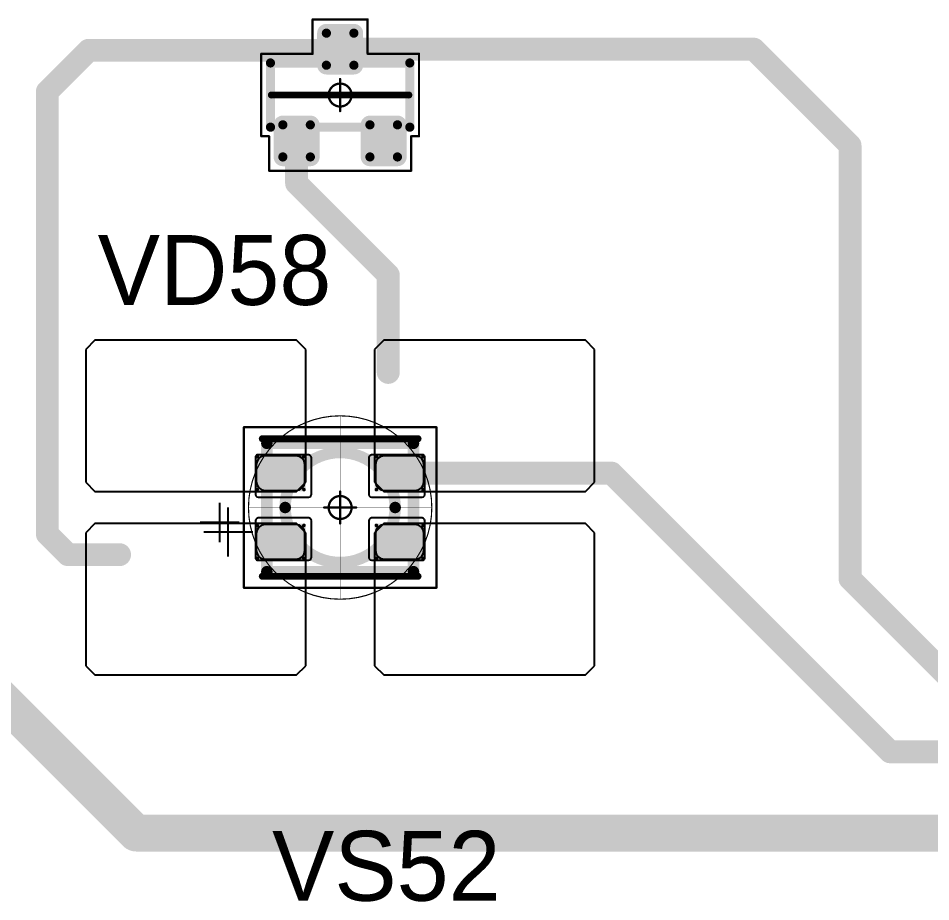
# Model space of a CAD drawing. Header units: millimetres. Extents: x 0 to 400, y 0 to 511.
# Drawn here: x 72.98 to 92.89, y 372.9 to 392.17 of the extents above; entities that cross this region are included whole.
import ezdxf

# ---------------------------------------------------------------- set-up
doc = ezdxf.new("R2010")
doc.units = ezdxf.units.MM
for name, color, linetype in [('Mechanical13', 56, 'Continuous'), ('Mechanical15', 56, 'Continuous'), ('Mechanical2', 216, 'Continuous'), ('TopLayer', 1, 'Continuous'), ('TopOverlay', 2, 'Continuous'), ('TopPaste', 8, 'Continuous'), ('TopSolder', 216, 'Continuous')]:
    doc.layers.add(name, color=color, linetype=linetype)

# ---------------------------------------------------------------- blocks, each defined once
blk = doc.blocks.new('SOT23_539')
at = {"layer": 'Mechanical13', "const_width": 0.2}
for points in [[(-0.7, 1.52), (0.7, 1.52)], [(-0.7, 1.52), (-0.7, -1.52)], [(0.7, 1.52), (0.7, -1.52)], [(-0.7, -1.52), (0.7, -1.52)]]:
    blk.add_lwpolyline(points, dxfattribs=at)
at = {"layer": 'Mechanical13', "const_width": 0.1}
for points in [[(-0.75, 1.52, 1), (-0.65, 1.52, 1)], [(-0.75, 1.52, 1), (-0.65, 1.52, 1)], [(0.65, 1.52, 1), (0.75, 1.52, 1)], [(0.65, 1.52, 1), (0.75, 1.52, 1)], [(-0.75, -1.52, 1), (-0.65, -1.52, 1)], [(-0.75, -1.52, 1), (-0.65, -1.52, 1)], [(0.65, -1.52, 1), (0.75, -1.52, 1)], [(0.65, -1.52, 1), (0.75, -1.52, 1)]]:
    blk.add_lwpolyline(points, format="xyb", close=True, dxfattribs=at)
at = {"layer": 'Mechanical15', "const_width": 0.05}
for points in [[(-0.9, 1.72), (-0.9, 1.55)], [(-0.9, 1.72), (0.9, 1.72)], [(0.9, 1.72), (0.9, 0.6)], [(-1.65, 1.55), (-1.65, -1.55)], [(-1.65, 1.55), (-0.9, 1.55)], [(0.9, 0.6), (1.65, 0.6)], [(1.65, 0.6), (1.65, -0.6)], [(0, 0.35), (0, -0.35)], [(-0.35, 0), (0.35, 0)], [(0.9, -0.6), (1.65, -0.6)], [(0.9, -0.6), (0.9, -1.72)], [(-1.65, -1.55), (-0.9, -1.55)], [(-0.9, -1.55), (-0.9, -1.72)], [(-0.9, -1.72), (0.9, -1.72)]]:
    blk.add_lwpolyline(points, dxfattribs=at)
at = {"layer": 'Mechanical15'}
for points, const_width in [([(-0.913, 1.72, 1), (-0.888, 1.72, 1)], 0.025), ([(-0.913, 1.72, 1), (-0.888, 1.72, 1)], 0.025), ([(0.888, 1.72, 1), (0.913, 1.72, 1)], 0.025), ([(0.888, 1.72, 1), (0.913, 1.72, 1)], 0.025), ([(-1.662, 1.55, 1), (-1.637, 1.55, 1)], 0.025), ([(-1.662, 1.55, 1), (-1.637, 1.55, 1)], 0.025), ([(-0.913, 1.55, 1), (-0.888, 1.55, 1)], 0.025), ([(-0.913, 1.55, 1), (-0.888, 1.55, 1)], 0.025), ([(0.888, 0.6, 1), (0.913, 0.6, 1)], 0.025), ([(0.888, 0.6, 1), (0.913, 0.6, 1)], 0.025), ([(1.637, 0.6, 1), (1.662, 0.6, 1)], 0.025), ([(1.637, 0.6, 1), (1.662, 0.6, 1)], 0.025), ([(0.25, 0, 1), (-0.25, 0, 1)], 0.05), ([(-0.012, 0.35, 1), (0.012, 0.35, 1)], 0.025), ([(-0.362, 0, 1), (-0.337, 0, 1)], 0.025), ([(-0.262, 0, 1), (-0.238, 0, 1)], 0.025), ([(0.238, 0, 1), (0.262, 0, 1)], 0.025), ([(0.337, 0, 1), (0.362, 0, 1)], 0.025), ([(-0.012, -0.35, 1), (0.012, -0.35, 1)], 0.025), ([(0.888, -0.6, 1), (0.913, -0.6, 1)], 0.025), ([(0.888, -0.6, 1), (0.913, -0.6, 1)], 0.025), ([(1.637, -0.6, 1), (1.662, -0.6, 1)], 0.025), ([(1.637, -0.6, 1), (1.662, -0.6, 1)], 0.025), ([(-1.662, -1.55, 1), (-1.637, -1.55, 1)], 0.025), ([(-1.662, -1.55, 1), (-1.637, -1.55, 1)], 0.025), ([(-0.913, -1.55, 1), (-0.888, -1.55, 1)], 0.025), ([(-0.913, -1.55, 1), (-0.888, -1.55, 1)], 0.025), ([(-0.913, -1.72, 1), (-0.888, -1.72, 1)], 0.025), ([(-0.913, -1.72, 1), (-0.888, -1.72, 1)], 0.025), ([(0.888, -1.72, 1), (0.913, -1.72, 1)], 0.025), ([(0.888, -1.72, 1), (0.913, -1.72, 1)], 0.025)]:
    blk.add_lwpolyline(points, format="xyb", close=True, dxfattribs=dict(at, const_width=const_width))
at = {"layer": 'TopLayer', "const_width": 0.1}
for points in [[(-1.4, 1.25, 1), (-1.3, 1.25, 1)], [(-0.7, 1.25, 1), (-0.6, 1.25, 1)], [(-1.4, 0.65, 1), (-1.3, 0.65, 1)], [(-0.7, 0.65, 1), (-0.6, 0.65, 1)], [(0.6, 0.3, 1), (0.7, 0.3, 1)], [(1.3, 0.3, 1), (1.4, 0.3, 1)], [(0.6, -0.3, 1), (0.7, -0.3, 1)], [(1.3, -0.3, 1), (1.4, -0.3, 1)], [(-1.4, -0.65, 1), (-1.3, -0.65, 1)], [(-0.7, -0.65, 1), (-0.6, -0.65, 1)], [(-1.4, -1.25, 1), (-1.3, -1.25, 1)], [(-0.7, -1.25, 1), (-0.6, -1.25, 1)]]:
    blk.add_lwpolyline(points, format="xyb", close=True, dxfattribs=at)
at = {"layer": 'TopLayer'}
for points in [[(-1.45, 1.25), (-1.45, 0.65), (-0.55, 1.25), (-0.55, 0.65)], [(-1.35, 1.35), (-1.35, 0.55), (-0.65, 1.35), (-0.65, 0.55)], [(0.65, 0.4), (0.65, -0.4), (1.35, 0.4), (1.35, -0.4)], [(0.55, 0.3), (0.55, -0.3), (1.45, 0.3), (1.45, -0.3)], [(-1.35, -0.55), (-1.35, -1.35), (-0.65, -0.55), (-0.65, -1.35)], [(-1.45, -0.65), (-1.45, -1.25), (-0.55, -0.65), (-0.55, -1.25)]]:
    blk.add_solid(points, dxfattribs=at)
at = {"layer": 'TopOverlay', "const_width": 0.15}
blk.add_lwpolyline([(0, 1.5), (0, -1.5)], dxfattribs=at)
at = {"layer": 'TopOverlay', "const_width": 0.075}
for points in [[(-0.038, 1.5, 1), (0.038, 1.5, 1)], [(-0.038, -1.5, 1), (0.038, -1.5, 1)]]:
    blk.add_lwpolyline(points, format="xyb", close=True, dxfattribs=at)
at = {"layer": 'TopPaste', "const_width": 0.075}
for points in [[(-1.387, 1.25, 1), (-1.313, 1.25, 1)], [(-0.687, 1.25, 1), (-0.613, 1.25, 1)], [(-1.387, 0.65, 1), (-1.313, 0.65, 1)], [(-0.687, 0.65, 1), (-0.613, 0.65, 1)], [(0.613, 0.3, 1), (0.687, 0.3, 1)], [(1.313, 0.3, 1), (1.387, 0.3, 1)], [(0.613, -0.3, 1), (0.687, -0.3, 1)], [(1.313, -0.3, 1), (1.387, -0.3, 1)], [(-1.387, -0.65, 1), (-1.313, -0.65, 1)], [(-0.687, -0.65, 1), (-0.613, -0.65, 1)], [(-1.387, -1.25, 1), (-1.313, -1.25, 1)], [(-0.687, -1.25, 1), (-0.613, -1.25, 1)]]:
    blk.add_lwpolyline(points, format="xyb", close=True, dxfattribs=at)
at = {"layer": 'TopPaste'}
for points in [[(-1.425, 1.25), (-1.425, 0.65), (-0.575, 1.25), (-0.575, 0.65)], [(-1.35, 1.325), (-1.35, 0.575), (-0.65, 1.325), (-0.65, 0.575)], [(0.575, 0.3), (0.575, -0.3), (1.425, 0.3), (1.425, -0.3)], [(0.65, 0.375), (0.65, -0.375), (1.35, 0.375), (1.35, -0.375)], [(-1.35, -0.575), (-1.35, -1.325), (-0.65, -0.575), (-0.65, -1.325)], [(-1.425, -0.65), (-1.425, -1.25), (-0.575, -0.65), (-0.575, -1.25)]]:
    blk.add_solid(points, dxfattribs=at)
at = {"layer": 'TopSolder', "const_width": 0.202}
for points in [[(-1.451, 1.25, 1), (-1.249, 1.25, 1)], [(-0.751, 1.25, 1), (-0.549, 1.25, 1)], [(-1.451, 0.65, 1), (-1.249, 0.65, 1)], [(-0.751, 0.65, 1), (-0.549, 0.65, 1)], [(0.549, 0.3, 1), (0.751, 0.3, 1)], [(1.249, 0.3, 1), (1.451, 0.3, 1)], [(0.549, -0.3, 1), (0.751, -0.3, 1)], [(1.249, -0.3, 1), (1.451, -0.3, 1)], [(-1.451, -0.65, 1), (-1.249, -0.65, 1)], [(-0.751, -0.65, 1), (-0.549, -0.65, 1)], [(-1.451, -1.25, 1), (-1.249, -1.25, 1)], [(-0.751, -1.25, 1), (-0.549, -1.25, 1)]]:
    blk.add_lwpolyline(points, format="xyb", close=True, dxfattribs=at)
at = {"layer": 'TopSolder'}
for points in [[(-1.35, 1.452), (-1.35, 0.448), (-0.65, 1.452), (-0.65, 0.448)], [(-1.552, 1.25), (-1.552, 0.65), (-0.448, 1.25), (-0.448, 0.65)], [(0.65, 0.502), (0.65, -0.502), (1.35, 0.502), (1.35, -0.502)], [(0.448, 0.3), (0.448, -0.3), (1.552, 0.3), (1.552, -0.3)], [(-1.35, -0.448), (-1.35, -1.452), (-0.65, -0.448), (-0.65, -1.452)], [(-1.552, -0.65), (-1.552, -1.25), (-0.448, -0.65), (-0.448, -1.25)]]:
    blk.add_solid(points, dxfattribs=at)
blk = doc.blocks.new('E65F_743')
at = {"layer": 'Mechanical13'}
for p, q in [((2.441, 1.071), (2.441, 0)), ((1.905, 0.536), (2.976, 0.536))]:
    blk.add_line(p, q, dxfattribs=at)
at = {"layer": 'Mechanical13', "const_width": 0.25}
for points in [[(-1.6, -1.4), (-1.6, 1.4)], [(1.6, 1.4), (-1.6, 1.4)], [(1.6, 1.4), (1.6, -1.4)], [(1.6, -1.4), (-1.6, -1.4)]]:
    blk.add_lwpolyline(points, dxfattribs=at)
at = {"layer": 'Mechanical13'}
for points, const_width in [([(-1.663, 1.4, 1), (-1.538, 1.4, 1)], 0.125), ([(-1.663, 1.4, 1), (-1.538, 1.4, 1)], 0.125), ([(1.537, 1.4, 1), (1.662, 1.4, 1)], 0.125), ([(1.537, 1.4, 1), (1.662, 1.4, 1)], 0.125), ([(1.2, 0, 1), (-1.2, 0, 1)], 0.25), ([(-1.263, 0, 1), (-1.138, 0, 1)], 0.125), ([(1.137, 0, 1), (1.262, 0, 1)], 0.125), ([(-1.663, -1.4, 1), (-1.538, -1.4, 1)], 0.125), ([(-1.663, -1.4, 1), (-1.538, -1.4, 1)], 0.125), ([(1.537, -1.4, 1), (1.662, -1.4, 1)], 0.125), ([(1.537, -1.4, 1), (1.662, -1.4, 1)], 0.125)]:
    blk.add_lwpolyline(points, format="xyb", close=True, dxfattribs=dict(at, const_width=const_width))
at = {"layer": 'Mechanical15', "const_width": 0.05}
for points in [[(2.1, 1.75), (-2.1, 1.75)], [(-2.1, 1.75), (-2.1, -1.75)], [(2.1, 1.75), (2.1, -1.75)], [(0, 0.35), (0, -0.35)], [(0, 0.35), (0, -0.35)], [(0.35, 0), (-0.35, 0)], [(0.35, 0), (-0.35, 0)], [(2.1, -1.75), (-2.1, -1.75)]]:
    blk.add_lwpolyline(points, dxfattribs=at)
at = {"layer": 'Mechanical15'}
for points, const_width in [([(-2.113, 1.75, 1), (-2.088, 1.75, 1)], 0.025), ([(-2.113, 1.75, 1), (-2.088, 1.75, 1)], 0.025), ([(2.087, 1.75, 1), (2.112, 1.75, 1)], 0.025), ([(2.087, 1.75, 1), (2.112, 1.75, 1)], 0.025), ([(0.25, 0, 1), (-0.25, 0, 1)], 0.05), ([(0.25, 0, 1), (-0.25, 0, 1)], 0.05), ([(-0.013, 0.35, 1), (0.012, 0.35, 1)], 0.025), ([(-0.013, 0.35, 1), (0.012, 0.35, 1)], 0.025), ([(-0.363, 0, 1), (-0.338, 0, 1)], 0.025), ([(-0.363, 0, 1), (-0.338, 0, 1)], 0.025), ([(-0.263, 0, 1), (-0.238, 0, 1)], 0.025), ([(-0.263, 0, 1), (-0.238, 0, 1)], 0.025), ([(0.237, 0, 1), (0.262, 0, 1)], 0.025), ([(0.237, 0, 1), (0.262, 0, 1)], 0.025), ([(0.337, 0, 1), (0.362, 0, 1)], 0.025), ([(0.337, 0, 1), (0.362, 0, 1)], 0.025), ([(-0.013, -0.35, 1), (0.012, -0.35, 1)], 0.025), ([(-0.013, -0.35, 1), (0.012, -0.35, 1)], 0.025), ([(-2.113, -1.75, 1), (-2.088, -1.75, 1)], 0.025), ([(-2.113, -1.75, 1), (-2.088, -1.75, 1)], 0.025), ([(2.087, -1.75, 1), (2.112, -1.75, 1)], 0.025), ([(2.087, -1.75, 1), (2.112, -1.75, 1)], 0.025)]:
    blk.add_lwpolyline(points, format="xyb", close=True, dxfattribs=dict(at, const_width=const_width))
at = {"layer": 'TopLayer'}
for p, q in [((-5.35, 3.65), (-5.55, 3.45)), ((-0.95, 3.65), (-5.35, 3.65)), ((-5.35, 3.65), (-5.35, 3.65)), ((-0.75, 3.45), (-0.95, 3.65)), ((0.95, 3.65), (0.75, 3.45)), ((5.35, 3.65), (0.95, 3.65)), ((0.95, 3.65), (0.95, 3.65)), ((5.55, 3.45), (5.35, 3.65)), ((-5.55, 3.45), (-5.55, 3.45)), ((-5.55, 3.45), (-5.55, 0.55)), ((-0.75, 0.55), (-0.75, 3.45)), ((0.75, 3.45), (0.75, 3.45)), ((0.75, 3.45), (0.75, 0.55)), ((5.55, 0.55), (5.55, 3.45)), ((-5.55, 0.55), (-5.35, 0.35)), ((-0.95, 0.35), (-0.75, 0.55)), ((0.75, 0.55), (0.95, 0.35)), ((5.35, 0.35), (5.55, 0.55)), ((-5.35, 0.35), (-0.95, 0.35)), ((0.95, 0.35), (5.35, 0.35)), ((-5.35, -0.35), (-5.55, -0.55)), ((-0.95, -0.35), (-5.35, -0.35)), ((-5.35, -0.35), (-5.35, -0.35)), ((-0.75, -0.55), (-0.95, -0.35)), ((0.95, -0.35), (0.75, -0.55)), ((5.35, -0.35), (0.95, -0.35)), ((0.95, -0.35), (0.95, -0.35)), ((5.55, -0.55), (5.35, -0.35)), ((-5.55, -0.55), (-5.55, -0.55)), ((-5.55, -0.55), (-5.55, -3.45)), ((-0.75, -3.45), (-0.75, -0.55)), ((0.75, -0.55), (0.75, -0.55)), ((0.75, -0.55), (0.75, -3.45)), ((5.55, -3.45), (5.55, -0.55)), ((-5.55, -3.45), (-5.35, -3.65)), ((-0.95, -3.65), (-0.75, -3.45)), ((0.75, -3.45), (0.95, -3.65)), ((5.35, -3.65), (5.55, -3.45)), ((-5.35, -3.65), (-0.95, -3.65)), ((0.95, -3.65), (5.35, -3.65))]:
    blk.add_line(p, q, dxfattribs=at)
at = {"layer": 'TopLayer', "const_width": 0.04}
for points in [[(-1.83, 1.11, 1), (-1.79, 1.11, 1)], [(-0.81, 1.11, 1), (-0.77, 1.11, 1)], [(0.77, 1.11, 1), (0.81, 1.11, 1)], [(1.79, 1.11, 1), (1.83, 1.11, 1)], [(-1.83, 0.39, 1), (-1.79, 0.39, 1)], [(-0.81, 0.39, 1), (-0.77, 0.39, 1)], [(0.77, 0.39, 1), (0.81, 0.39, 1)], [(1.79, 0.39, 1), (1.83, 0.39, 1)], [(-1.83, -0.39, 1), (-1.79, -0.39, 1)], [(-0.81, -0.39, 1), (-0.77, -0.39, 1)], [(0.77, -0.39, 1), (0.81, -0.39, 1)], [(1.79, -0.39, 1), (1.83, -0.39, 1)], [(-1.83, -1.11, 1), (-1.79, -1.11, 1)], [(-0.81, -1.11, 1), (-0.77, -1.11, 1)], [(0.77, -1.11, 1), (0.81, -1.11, 1)], [(1.79, -1.11, 1), (1.83, -1.11, 1)]]:
    blk.add_lwpolyline(points, format="xyb", close=True, dxfattribs=at)
at = {"layer": 'TopLayer'}
for points in [[(-1.85, 1.11), (-1.85, 0.39), (-0.75, 1.11), (-0.75, 0.39)], [(-1.81, 1.15), (-1.81, 0.35), (-0.79, 1.15), (-0.79, 0.35)], [(0.75, 1.11), (0.75, 0.39), (1.85, 1.11), (1.85, 0.39)], [(0.79, 1.15), (0.79, 0.35), (1.81, 1.15), (1.81, 0.35)], [(-1.85, -0.39), (-1.85, -1.11), (-0.75, -0.39), (-0.75, -1.11)], [(-1.81, -0.35), (-1.81, -1.15), (-0.79, -0.35), (-0.79, -1.15)], [(0.75, -0.39), (0.75, -1.11), (1.85, -0.39), (1.85, -1.11)], [(0.79, -0.35), (0.79, -1.15), (1.81, -0.35), (1.81, -1.15)]]:
    blk.add_solid(points, dxfattribs=at)
at = {"layer": 'TopOverlay'}
for p, q in [((2.628, 0.757), (2.628, -0.1)), ((2.2, 0.328), (3.057, 0.328))]:
    blk.add_line(p, q, dxfattribs=at)
at = {"layer": 'TopOverlay', "const_width": 0.15}
for points in [[(1.7, 1.5), (-1.7, 1.5)], [(1.7, -1.5), (-1.7, -1.5)]]:
    blk.add_lwpolyline(points, dxfattribs=at)
at = {"layer": 'TopOverlay', "const_width": 0.075}
for points in [[(-1.738, 1.5, 1), (-1.663, 1.5, 1)], [(1.662, 1.5, 1), (1.737, 1.5, 1)], [(-1.738, -1.5, 1), (-1.663, -1.5, 1)], [(1.662, -1.5, 1), (1.737, -1.5, 1)]]:
    blk.add_lwpolyline(points, format="xyb", close=True, dxfattribs=at)
at = {"layer": 'TopPaste'}
for p, q in [((-1.814, 1.011), (-1.829, 0.938)), ((-1.773, 1.073), (-1.814, 1.011)), ((-1.711, 1.114), (-1.773, 1.073)), ((-1.638, 1.129), (-1.711, 1.114)), ((-0.963, 1.129), (-1.638, 1.129)), ((-0.889, 1.114), (-0.963, 1.129)), ((-0.827, 1.073), (-0.889, 1.114)), ((-0.786, 1.011), (-0.827, 1.073)), ((-0.771, 0.938), (-0.786, 1.011)), ((0.786, 1.011), (0.771, 0.938)), ((0.827, 1.073), (0.786, 1.011)), ((0.889, 1.114), (0.827, 1.073)), ((0.962, 1.129), (0.889, 1.114)), ((1.637, 1.129), (0.962, 1.129)), ((1.711, 1.114), (1.637, 1.129)), ((1.773, 1.073), (1.711, 1.114)), ((1.814, 1.011), (1.773, 1.073)), ((1.829, 0.938), (1.814, 1.011)), ((-1.829, 0.938), (-1.829, 0.563)), ((-0.771, 0.563), (-0.771, 0.938)), ((0.771, 0.938), (0.771, 0.563)), ((1.829, 0.563), (1.829, 0.938)), ((-1.829, 0.563), (-1.814, 0.489)), ((-1.814, 0.489), (-1.773, 0.427)), ((-1.773, 0.427), (-1.711, 0.386)), ((-0.889, 0.386), (-0.827, 0.427)), ((-0.827, 0.427), (-0.786, 0.489)), ((-0.786, 0.489), (-0.771, 0.563)), ((0.771, 0.563), (0.786, 0.489)), ((0.786, 0.489), (0.827, 0.427)), ((0.827, 0.427), (0.889, 0.386)), ((1.711, 0.386), (1.773, 0.427)), ((1.773, 0.427), (1.814, 0.489)), ((1.814, 0.489), (1.829, 0.563)), ((-1.711, 0.386), (-1.638, 0.371)), ((-1.638, 0.371), (-0.963, 0.371)), ((-0.963, 0.371), (-0.889, 0.386)), ((0.889, 0.386), (0.962, 0.371)), ((0.962, 0.371), (1.637, 0.371)), ((1.637, 0.371), (1.711, 0.386)), ((-1.711, -0.386), (-1.773, -0.427)), ((-1.638, -0.371), (-1.711, -0.386)), ((-0.963, -0.371), (-1.638, -0.371)), ((-0.889, -0.386), (-0.963, -0.371)), ((-0.827, -0.427), (-0.889, -0.386)), ((0.889, -0.386), (0.827, -0.427)), ((0.962, -0.371), (0.889, -0.386)), ((1.637, -0.371), (0.962, -0.371)), ((1.711, -0.386), (1.637, -0.371)), ((1.773, -0.427), (1.711, -0.386)), ((-1.814, -0.489), (-1.829, -0.563)), ((-1.829, -0.563), (-1.829, -0.938)), ((-1.773, -0.427), (-1.814, -0.489)), ((-0.786, -0.489), (-0.827, -0.427)), ((-0.771, -0.563), (-0.786, -0.489)), ((-0.771, -0.938), (-0.771, -0.563)), ((0.786, -0.489), (0.771, -0.563)), ((0.771, -0.563), (0.771, -0.938)), ((0.827, -0.427), (0.786, -0.489)), ((1.814, -0.489), (1.773, -0.427)), ((1.829, -0.563), (1.814, -0.489)), ((1.829, -0.938), (1.829, -0.563)), ((-1.829, -0.938), (-1.814, -1.011)), ((-0.786, -1.011), (-0.771, -0.938)), ((0.771, -0.938), (0.786, -1.011)), ((1.814, -1.011), (1.829, -0.938)), ((-1.814, -1.011), (-1.773, -1.073)), ((-1.773, -1.073), (-1.711, -1.114)), ((-1.711, -1.114), (-1.638, -1.129)), ((-1.638, -1.129), (-0.963, -1.129)), ((-0.963, -1.129), (-0.889, -1.114)), ((-0.889, -1.114), (-0.827, -1.073)), ((-0.827, -1.073), (-0.786, -1.011)), ((0.786, -1.011), (0.827, -1.073)), ((0.827, -1.073), (0.889, -1.114)), ((0.889, -1.114), (0.962, -1.129)), ((0.962, -1.129), (1.637, -1.129)), ((1.637, -1.129), (1.711, -1.114)), ((1.711, -1.114), (1.773, -1.073)), ((1.773, -1.073), (1.814, -1.011))]:
    blk.add_line(p, q, dxfattribs=at)
at = {"layer": 'TopSolder'}
for p, q in [((-1.842, 1.129), (-1.85, 1.111)), ((-1.85, 1.111), (-1.85, 1.101)), ((-1.85, 1.101), (-1.85, 1.101)), ((-1.85, 1.101), (-1.85, 0.301)), ((-1.828, 1.143), (-1.842, 1.129)), ((-1.81, 1.151), (-1.828, 1.143)), ((-1.8, 1.151), (-1.81, 1.151)), ((-0.7, 1.151), (-1.8, 1.151)), ((-0.685, 1.151), (-0.7, 1.151)), ((-0.7, 1.151), (-0.7, 1.151)), ((-0.658, 1.139), (-0.685, 1.151)), ((-0.636, 1.118), (-0.658, 1.139)), ((-0.625, 1.09), (-0.636, 1.118)), ((-0.625, 1.076), (-0.625, 1.09)), ((-0.625, 0.301), (-0.625, 1.076)), ((0.636, 1.118), (0.625, 1.09)), ((0.625, 1.09), (0.625, 1.076)), ((0.625, 1.076), (0.625, 1.076)), ((0.625, 1.076), (0.625, 0.301)), ((0.657, 1.139), (0.636, 1.118)), ((0.685, 1.151), (0.657, 1.139)), ((0.7, 1.151), (0.685, 1.151)), ((1.8, 1.151), (0.7, 1.151)), ((1.81, 1.151), (1.8, 1.151)), ((1.8, 1.151), (1.8, 1.151)), ((1.828, 1.143), (1.81, 1.151)), ((1.842, 1.129), (1.828, 1.143)), ((1.85, 1.111), (1.842, 1.129)), ((1.85, 1.101), (1.85, 1.111)), ((1.85, 0.301), (1.85, 1.101)), ((-1.85, 0.301), (-1.85, 0.286)), ((-1.85, 0.286), (-1.839, 0.258)), ((-1.839, 0.258), (-1.818, 0.237)), ((-1.818, 0.237), (-1.79, 0.226)), ((-1.79, 0.226), (-1.775, 0.226)), ((-1.775, 0.226), (-1.775, 0.226)), ((-1.775, 0.226), (-0.7, 0.226)), ((-0.7, 0.226), (-0.685, 0.226)), ((-0.685, 0.226), (-0.658, 0.237)), ((-0.658, 0.237), (-0.636, 0.258)), ((-0.636, 0.258), (-0.625, 0.286)), ((-0.625, 0.286), (-0.625, 0.301)), ((-0.625, 0.301), (-0.625, 0.301)), ((0.625, 0.301), (0.625, 0.286)), ((0.625, 0.286), (0.636, 0.258)), ((0.636, 0.258), (0.657, 0.237)), ((0.657, 0.237), (0.685, 0.226)), ((0.685, 0.226), (0.7, 0.226)), ((0.7, 0.226), (0.7, 0.226)), ((0.7, 0.226), (1.775, 0.226)), ((1.775, 0.226), (1.79, 0.226)), ((1.79, 0.226), (1.817, 0.237)), ((1.817, 0.237), (1.839, 0.258)), ((1.839, 0.258), (1.85, 0.286)), ((1.85, 0.286), (1.85, 0.301)), ((1.85, 0.301), (1.85, 0.301)), ((-1.839, -0.257), (-1.85, -0.285)), ((-1.85, -0.285), (-1.85, -0.299)), ((-1.85, -0.299), (-1.85, -0.299)), ((-1.85, -0.299), (-1.85, -1.099)), ((-1.818, -0.236), (-1.839, -0.257)), ((-1.79, -0.224), (-1.818, -0.236)), ((-1.775, -0.224), (-1.79, -0.224)), ((-0.7, -0.224), (-1.775, -0.224)), ((-0.685, -0.224), (-0.7, -0.224)), ((-0.7, -0.224), (-0.7, -0.224)), ((-0.658, -0.236), (-0.685, -0.224)), ((-0.636, -0.257), (-0.658, -0.236)), ((-0.625, -0.284), (-0.636, -0.257)), ((-0.625, -0.299), (-0.625, -0.284)), ((-0.625, -1.074), (-0.625, -0.299)), ((0.636, -0.257), (0.625, -0.285)), ((0.625, -0.285), (0.625, -0.299)), ((0.625, -0.299), (0.625, -0.299)), ((0.625, -0.299), (0.625, -1.074)), ((0.657, -0.236), (0.636, -0.257)), ((0.685, -0.224), (0.657, -0.236)), ((0.7, -0.224), (0.685, -0.224)), ((1.775, -0.224), (0.7, -0.224)), ((1.79, -0.224), (1.775, -0.224)), ((1.775, -0.224), (1.775, -0.224)), ((1.817, -0.236), (1.79, -0.224)), ((1.839, -0.257), (1.817, -0.236)), ((1.85, -0.284), (1.839, -0.257)), ((1.85, -0.299), (1.85, -0.284)), ((1.85, -1.099), (1.85, -0.299)), ((-1.85, -1.099), (-1.85, -1.109)), ((-1.85, -1.109), (-1.842, -1.128)), ((-1.842, -1.128), (-1.828, -1.142)), ((-1.828, -1.142), (-1.81, -1.149)), ((-1.81, -1.149), (-1.8, -1.149)), ((-1.8, -1.149), (-0.7, -1.149)), ((-1.8, -1.149), (-1.8, -1.149)), ((-0.7, -1.149), (-0.685, -1.149)), ((-0.685, -1.149), (-0.658, -1.138)), ((-0.658, -1.138), (-0.636, -1.117)), ((-0.636, -1.117), (-0.625, -1.089)), ((-0.625, -1.089), (-0.625, -1.074)), ((-0.625, -1.074), (-0.625, -1.074)), ((0.625, -1.074), (0.625, -1.089)), ((0.625, -1.089), (0.636, -1.117)), ((0.636, -1.117), (0.657, -1.138)), ((0.657, -1.138), (0.685, -1.149)), ((0.685, -1.149), (0.7, -1.149)), ((0.7, -1.149), (1.8, -1.149)), ((0.7, -1.149), (0.7, -1.149)), ((1.8, -1.149), (1.81, -1.149)), ((1.81, -1.149), (1.828, -1.142)), ((1.828, -1.142), (1.842, -1.128)), ((1.842, -1.128), (1.85, -1.109)), ((1.85, -1.109), (1.85, -1.099)), ((1.85, -1.099), (1.85, -1.099))]:
    blk.add_line(p, q, dxfattribs=at)

msp = doc.modelspace()

# ---------------------------------------------------------------- linework, layer by layer
at = {"layer": 'Mechanical2'}
for points, const_width in [([(82, 381.503, 1), (78, 381.503, 1)], 0.0254), ([(80, 383.503, 1), (80, 383.503, 1)], 0.0005), ([(77.994, 381.503, 1), (78.006, 381.503, 1)], 0.0127), ([(78, 381.503, 1), (78, 381.503, 1)], 0.0005), ([(81.994, 381.503, 1), (82.006, 381.503, 1)], 0.0127), ([(82, 381.503, 1), (82, 381.503, 1)], 0.0005), ([(80, 379.503, 1), (80, 379.503, 1)], 0.0005)]:
    msp.add_lwpolyline(points, format="xyb", close=True, dxfattribs=dict(at, const_width=const_width))
at = {"layer": 'Mechanical2', "const_width": 0.001}
for points in [[(80, 379.503), (80, 383.503)], [(78, 381.503), (82, 381.503)]]:
    msp.add_lwpolyline(points, dxfattribs=at)
at = {"layer": 'TopLayer'}
for points, const_width in [([(73.612, 390.575), (74.512, 391.475)], 0.5), ([(74.512, 391.475), (79.912, 391.475)], 0.5), ([(80, 391.5), (89.025, 391.5)], 0.5), ([(89.025, 391.5), (91.125, 389.4)], 0.5), ([(73.612, 380.925), (73.612, 390.575)], 0.5), ([(79.05, 388.575), (79.05, 389.5)], 0.5), ([(91.125, 379.95), (91.125, 389.4)], 0.5), ([(79.05, 388.575), (81.05, 386.575)], 0.5), ([(81.05, 384.45), (81.05, 386.575)], 0.5), ([(81.3, 382.253), (85.922, 382.253)], 0.5), ([(85.922, 382.253), (92, 376.175)], 0.5), ([(73.612, 380.925), (74.062, 380.475)], 0.5), ([(74.062, 380.475), (75.187, 380.475)], 0.5), ([(91.125, 379.95), (93.975, 377.1)], 0.5), ([(70.5, 379.45), (75.55, 374.4)], 0.8), ([(92, 376.175), (106.45, 376.175)], 0.5), ([(75.55, 374.4), (106.75, 374.4)], 0.8)]:
    msp.add_lwpolyline(points, dxfattribs=dict(at, const_width=const_width))
for points, const_width in [([(74.387, 391.475, 1), (74.637, 391.475, 1)], 0.25), ([(74.387, 391.475, 1), (74.637, 391.475, 1)], 0.25), ([(79.787, 391.475, 1), (80.037, 391.475, 1)], 0.25), ([(79.875, 391.5, 1), (80.125, 391.5, 1)], 0.25), ([(88.9, 391.5, 1), (89.15, 391.5, 1)], 0.25), ([(88.9, 391.5, 1), (89.15, 391.5, 1)], 0.25), ([(73.487, 390.575, 1), (73.737, 390.575, 1)], 0.25), ([(73.487, 390.575, 1), (73.737, 390.575, 1)], 0.25), ([(78.925, 389.5, 1), (79.175, 389.5, 1)], 0.25), ([(91, 389.4, 1), (91.25, 389.4, 1)], 0.25), ([(91, 389.4, 1), (91.25, 389.4, 1)], 0.25), ([(78.925, 388.575, 1), (79.175, 388.575, 1)], 0.25), ([(78.925, 388.575, 1), (79.175, 388.575, 1)], 0.25), ([(80.925, 386.575, 1), (81.175, 386.575, 1)], 0.25), ([(80.925, 386.575, 1), (81.175, 386.575, 1)], 0.25), ([(80.925, 384.45, 1), (81.175, 384.45, 1)], 0.25), ([(81.175, 382.253, 1), (81.425, 382.253, 1)], 0.25), ([(85.797, 382.253, 1), (86.047, 382.253, 1)], 0.25), ([(85.797, 382.253, 1), (86.047, 382.253, 1)], 0.25), ([(73.487, 380.925, 1), (73.737, 380.925, 1)], 0.25), ([(73.487, 380.925, 1), (73.737, 380.925, 1)], 0.25), ([(73.937, 380.475, 1), (74.187, 380.475, 1)], 0.25), ([(73.937, 380.475, 1), (74.187, 380.475, 1)], 0.25), ([(75.062, 380.475, 1), (75.312, 380.475, 1)], 0.25), ([(91, 379.95, 1), (91.25, 379.95, 1)], 0.25), ([(91, 379.95, 1), (91.25, 379.95, 1)], 0.25), ([(91.875, 376.175, 1), (92.125, 376.175, 1)], 0.25), ([(91.875, 376.175, 1), (92.125, 376.175, 1)], 0.25), ([(75.35, 374.4, 1), (75.75, 374.4, 1)], 0.4), ([(75.35, 374.4, 1), (75.75, 374.4, 1)], 0.4)]:
    msp.add_lwpolyline(points, format="xyb", close=True, dxfattribs=dict(at, const_width=const_width))

# ---------------------------------------------------------------- block references
for name, p, rotation in [('SOT23_539', (80, 390.5), 90), ('E65F_743', (80, 381.503), 180)]:
    msp.add_blockref(name, p, dxfattribs=dict(rotation=rotation))

# ---------------------------------------------------------------- texts
at = {"layer": 'TopOverlay'}
for s, p in [('VD58', (74.71, 385.922)), ('VS52', (78.514, 372.926))]:
    msp.add_text(s, height=1.524, dxfattribs=at).set_placement(p)

doc.saveas('drawing.dxf')
